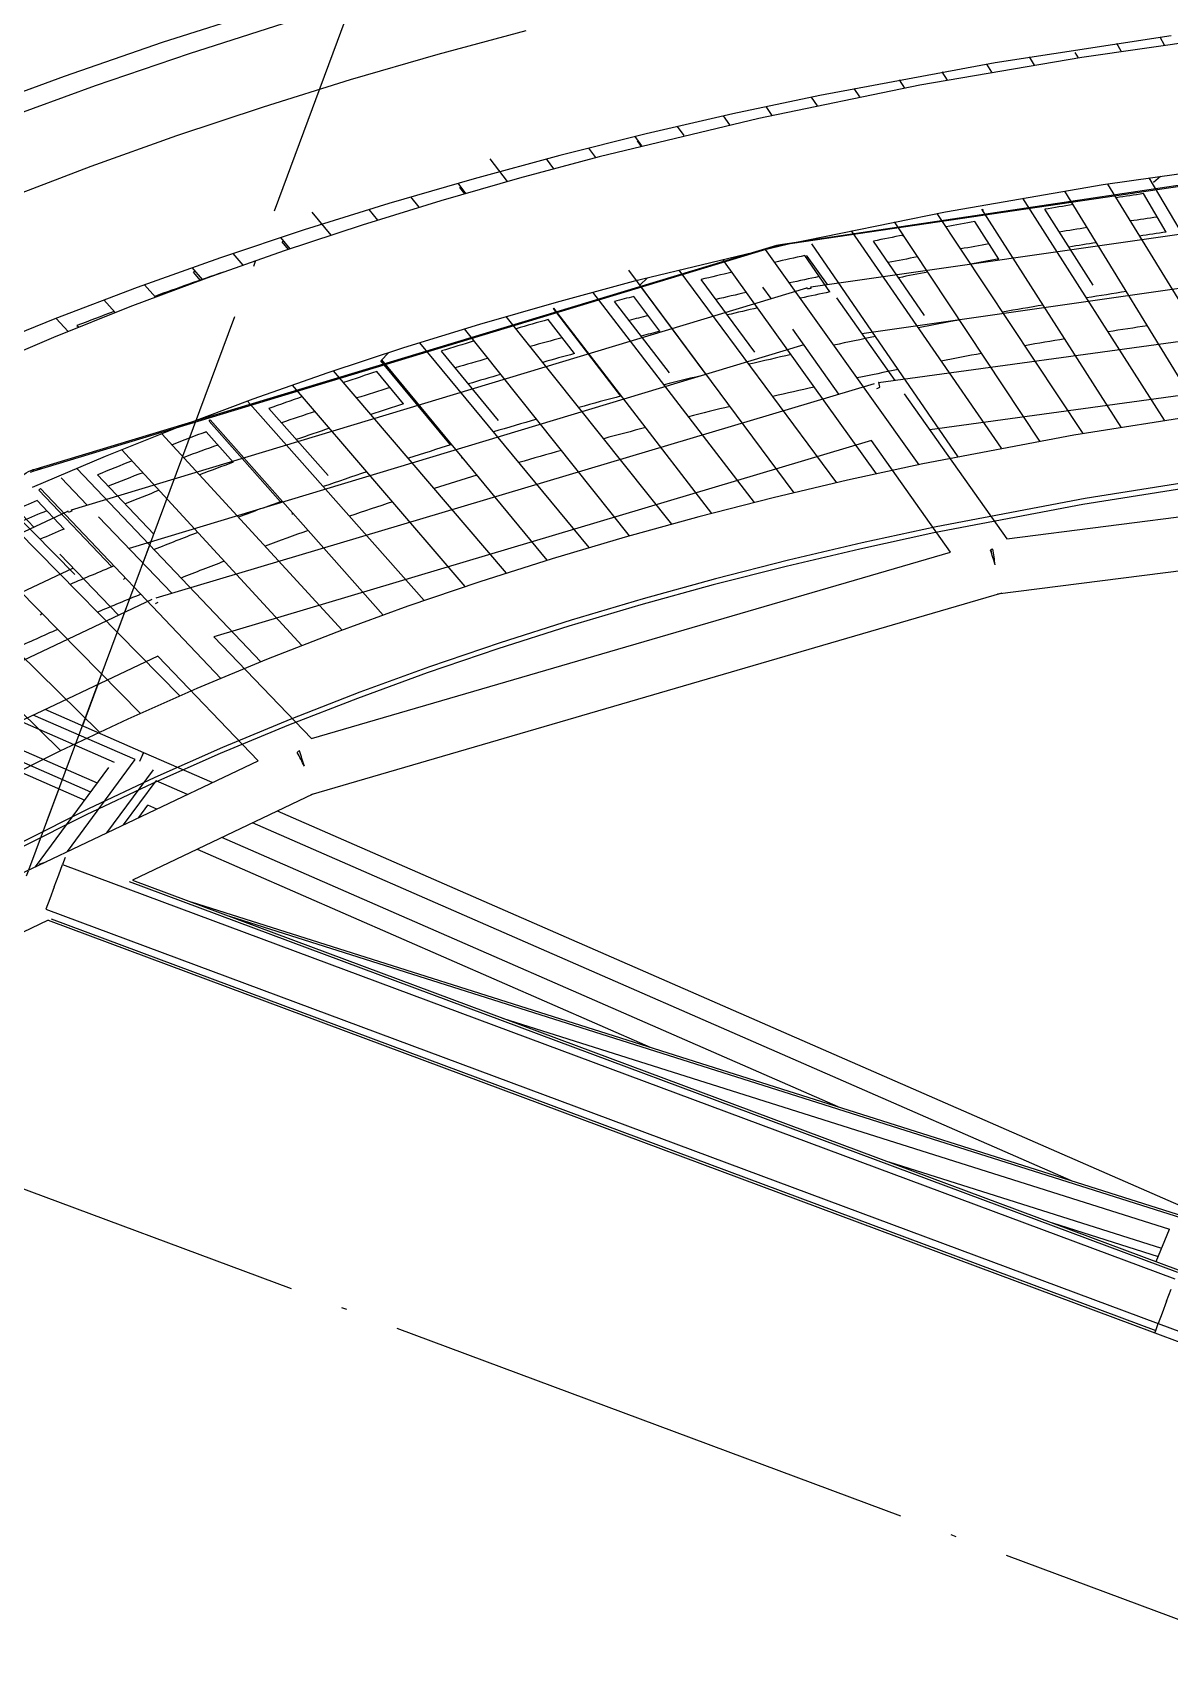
# Model space of a CAD drawing. Header units: millimetres. Extents: x 600121811 to 600690586, y 3472921280 to 3473279938.
# Drawn here: x 600365130 to 600369360, y 3473085873 to 3473091920 of the extents above; entities that cross this region are included whole.
import ezdxf

# ---------------------------------------------------------------- set-up
doc = ezdxf.new("R2010")
doc.units = ezdxf.units.MM
doc.header["$LTSCALE"] = 1000
doc.linetypes.add('AX-MALL-GIRD-200$0$DOTE', pattern=[2.42, 2, -0.2, 0.02, -0.2])
doc.linetypes.add('AX-MALL-WALL-GJ$0$__DASH', pattern=[0.35, 0.25, -0.1])
for name, color, linetype in [('AX-MALL-GIRD-200$0$A-Grid', 222, 'AX-MALL-GIRD-200$0$DOTE'), ('AX-MALL-GJ-200$0$A-Anno-Note', 241, 'CONTINUOUS'), ('AX-MALL-WALL-GJ$0$A-Detl-Patt', 8, 'CONTINUOUS'), ('AX-MALL-WALL-GJ$0$A-SEE', 254, 'CONTINUOUS'), ('AX-MALL-WALL-GJ$0$A-Wall-Fnsh', 152, 'CONTINUOUS'), ('AX-MALL-WALL-GJ$0$AE-GLAZ', 152, 'CONTINUOUS'), ('AX-MALL-WALL-GJ$0$主梁', 30, 'CONTINUOUS')]:
    doc.layers.add(name, color=color, linetype=linetype)

# ---------------------------------------------------------------- blocks, each defined once
blk = doc.blocks.new('AX-MALL-GIRD-200')
at = {"layer": 'AX-MALL-GIRD-200$0$A-Grid'}
for p, q in [((600393760, 3473165698.3), (600355030.5, 3473061734.6)), ((600221348.7, 3473141169.5), (600579244.7, 3473007842.7))]:
    blk.add_line(p, q, dxfattribs=at)
blk = doc.blocks.new('AX-MALL-WALL-GJ$0$fergerhre')
at = {"layer": 'AX-MALL-WALL-GJ$0$A-Detl-Patt'}
for points in [[(-53981.7, -8479.5, 0.160862), (-6129.5, -8479.5, 0.722858), (-6129.5, 8479.5, 0.160862), (-53981.7, 8479.5, 0.722858)], [(-53950.3, -8384.5, 0.160862), (-6160.8, -8384.5, 0.722858), (-6160.8, 8384.5, 0.160862), (-53950.3, 8384.5, 0.722858)], [(-53793.5, -7909.8, 0.160862), (-6317.6, -7909.8, 0.722858), (-6317.6, 7909.8, 0.160862), (-53793.5, 7909.8, 0.722858)]]:
    blk.add_lwpolyline(points, format="xyb", close=True, dxfattribs=at)
at = {"layer": 'AX-MALL-WALL-GJ$0$A-Detl-Patt', "linetype": 'AX-MALL-WALL-GJ$0$__DASH'}
for points in [[(-53605.3, -7340, 0.160862), (-6505.8, -7340, 0.722858), (-6505.8, 7340, 0.160862), (-53605.3, 7340, 0.722858)], [(-53542.6, -7150.1, 0.160862), (-6568.5, -7150.1, 0.722858), (-6568.5, 7150.1, 0.160862), (-53542.6, 7150.1, 0.722858)]]:
    blk.add_lwpolyline(points, format="xyb", close=True, dxfattribs=at)
blk = doc.blocks.new('AX-MALL-WALL-GJ$0$fewrgerhgrhtrh')
at = {"layer": 'AX-MALL-WALL-GJ$0$主梁'}
for p, q in [((-14317.7, 12333.4), (-11944.7, 13642.9)), ((-14315.5, 12332.1), (-11939.5, 13638.3)), ((-14157.2, 12224.5), (-11799.8, 13509.1)), ((-11767.2, 13299.1), (-13917.9, 12127.2)), ((-13796.4, 11979.2), (-11486.6, 13219.4)), ((-11455, 13009.4), (-13556.7, 11880.9)), ((-13146.9, 11601.6), (-11096, 12676.3)), ((-10877.9, 12564.9), (-13107.2, 11396.5)), ((-16631.9, 10577.1), (-14329.9, 12325.5)), ((-16626.6, 10574.5), (-14327.9, 12324)), ((-14327.8, 12324), (-14327.9, 12324)), ((-14317.7, 12333.3), (-14317.7, 12333.4)), ((-14317.7, 12333.4), (-14317.7, 12333.4)), ((-14317.7, 12333.4), (-14317.7, 12333.4)), ((-14317.7, 12333.4), (-14317.7, 12333.4)), ((-14317.7, 12333.4), (-14317.7, 12333.4)), ((-14317.7, 12333.4), (-14317.7, 12333.4)), ((-14317.7, 12333.4), (-14317.7, 12333.4)), ((-14317.7, 12333.4), (-14317.7, 12333.4)), ((-14317.7, 12333.4), (-14317.7, 12333.4)), ((-14317.7, 12333.4), (-14317.7, 12333.4)), ((-14317.7, 12333.4), (-14317.7, 12333.4)), ((-14317.7, 12333.4), (-14317.7, 12333.4)), ((-14317.7, 12333.4), (-14317.7, 12333.4)), ((-14317.7, 12333.4), (-14317.7, 12333.4)), ((-14317.7, 12333.4), (-14317.7, 12333.4)), ((-14317.7, 12333.4), (-14317.7, 12333.4)), ((-14317.7, 12333.4), (-14317.7, 12333.4)), ((-14317.7, 12333.4), (-14317.7, 12333.4)), ((-14317.7, 12333.4), (-14317.7, 12333.4)), ((-14317.7, 12333.4), (-14317.7, 12333.4)), ((-14317.7, 12333.4), (-14317.7, 12333.4)), ((-14317.7, 12333.4), (-14317.7, 12333.4)), ((-14317.7, 12333.4), (-14317.7, 12333.4)), ((-14317.7, 12333.4), (-14317.7, 12333.4)), ((-14317.7, 12333.4), (-14317.7, 12333.4)), ((-14317.7, 12333.4), (-14317.7, 12333.4)), ((-14317.7, 12333.4), (-14317.7, 12333.4)), ((-14317.7, 12333.4), (-14317.7, 12333.4)), ((-14317.7, 12333.4), (-14317.7, 12333.4)), ((-14317.7, 12333.4), (-14317.7, 12333.4)), ((-14317.7, 12333.4), (-14317.7, 12333.4)), ((-14317.7, 12333.4), (-14317.7, 12333.4)), ((-14317.7, 12333.4), (-14317.7, 12333.4)), ((-14317.7, 12333.4), (-14317.7, 12333.4)), ((-14317.7, 12333.4), (-14317.7, 12333.4)), ((-14317.7, 12333.4), (-14317.7, 12333.4)), ((-14317.7, 12333.4), (-14317.7, 12333.4)), ((-14317.7, 12333.4), (-14317.7, 12333.4)), ((-14317.7, 12333.4), (-14317.7, 12333.4)), ((-14317.7, 12333.4), (-14317.7, 12333.4)), ((-14317.7, 12333.4), (-14317.7, 12333.4)), ((-14317.7, 12333.4), (-14317.7, 12333.4)), ((-14317.7, 12333.4), (-14317.7, 12333.4)), ((-14317.7, 12333.4), (-14317.7, 12333.4)), ((-14317.7, 12333.4), (-14317.7, 12333.4)), ((-14317.7, 12333.4), (-14317.7, 12333.4)), ((-14317.7, 12333.4), (-14317.7, 12333.4)), ((-14317.7, 12333.4), (-14317.7, 12333.4)), ((-14317.7, 12333.4), (-14317.7, 12333.4)), ((-14317.7, 12333.4), (-14317.7, 12333.4)), ((-14317.7, 12333.4), (-14317.7, 12333.4)), ((-14317.7, 12333.4), (-14317.7, 12333.3)), ((-14317.6, 12333.3), (-14317.7, 12333.3)), ((-14317.7, 12333.3), (-14317.7, 12333.3)), ((-14317.7, 12333.3), (-14317.7, 12333.3)), ((-14317.7, 12333.3), (-14317.7, 12333.3)), ((-14317.7, 12333.3), (-14317.7, 12333.3)), ((-14317.7, 12333.3), (-14317.7, 12333.3)), ((-14317.7, 12333.3), (-14317.7, 12333.3)), ((-14317.7, 12333.3), (-14317.7, 12333.3)), ((-14317.7, 12333.3), (-14317.7, 12333.2)), ((-14317.7, 12333.2), (-14317.6, 12333.2)), ((-14317.6, 12333.2), (-14317.6, 12333.3)), ((-14317.6, 12333.3), (-14317.6, 12333.3)), ((-14317.6, 12333.3), (-14317.6, 12333.3)), ((-14317.6, 12333.3), (-14317.6, 12333.3)), ((-14317.5, 12333.1), (-14317.6, 12333.2)), ((-14317.6, 12333.2), (-14317.6, 12333.1)), ((-14317.6, 12333.1), (-14317.5, 12332.9)), ((-14317.4, 12332.9), (-14317.5, 12333.1)), ((-14317.5, 12332.9), (-14317.2, 12332.2)), ((-14317, 12332.4), (-14317.4, 12332.9)), ((-14317.2, 12332.2), (-14316.8, 12331.3)), ((-14316.5, 12331.5), (-14317, 12332.4)), ((-14315.5, 12332.1), (-14315.5, 12332)), ((-14213.1, 12328.4), (-14212, 12327.7)), ((-14213.1, 12328.4), (-14211, 12327.1)), ((-14211, 12327.1), (-14103.5, 12253.8)), ((-16445.6, 10487.4), (-14169.9, 12216.4)), ((-14169.8, 12216.4), (-14169.9, 12216.4)), ((-14169.9, 12216.4), (-14169.9, 12216.4)), ((-14169.7, 12216.4), (-14169.8, 12216.4)), ((-14169.8, 12216.4), (-14169.8, 12216.4)), ((-14169.8, 12216.4), (-14169.8, 12216.4)), ((-14169.8, 12216.4), (-14169.8, 12216.4)), ((-14169.8, 12216.4), (-14169.8, 12216.4)), ((-14169.8, 12216.4), (-14169.8, 12216.4)), ((-14169.8, 12216.4), (-14169.8, 12216.4)), ((-14169.8, 12216.4), (-14169.8, 12216.4)), ((-14169.8, 12216.4), (-14169.8, 12216.4)), ((-14169.8, 12216.4), (-14169.8, 12216.4)), ((-14169.8, 12216.4), (-14169.8, 12216.4)), ((-14169.8, 12216.4), (-14169.8, 12216.4)), ((-14169.8, 12216.4), (-14169.8, 12216.4)), ((-14169.8, 12216.4), (-14169.8, 12216.4)), ((-14169.8, 12216.4), (-14169.8, 12216.4)), ((-14169.8, 12216.4), (-14169.8, 12216.4)), ((-14169.8, 12216.4), (-14169.8, 12216.4)), ((-14169.8, 12216.4), (-14169.8, 12216.4)), ((-14169.8, 12216.4), (-14169.8, 12216.4)), ((-14169.8, 12216.4), (-14169.8, 12216.4)), ((-14169.8, 12216.4), (-14169.8, 12216.4)), ((-14169.8, 12216.4), (-14169.8, 12216.4)), ((-14169.6, 12216.4), (-14169.7, 12216.4)), ((-14169.7, 12216.4), (-14169.7, 12216.4)), ((-14169.7, 12216.4), (-14169.7, 12216.4)), ((-14169.7, 12216.4), (-14169.7, 12216.4)), ((-14169.7, 12216.4), (-14169.7, 12216.4)), ((-14169.7, 12216.4), (-14169.7, 12216.4)), ((-14169.7, 12216.4), (-14169.7, 12216.4)), ((-14169.7, 12216.4), (-14169.7, 12216.4)), ((-14169.7, 12216.4), (-14169.7, 12216.4)), ((-14169.7, 12216.4), (-14169.7, 12216.4)), ((-14169.6, 12216.3), (-14169.6, 12216.4)), ((-14169.6, 12216.4), (-14169.6, 12216.4)), ((-14169.6, 12216.4), (-14169.6, 12216.4)), ((-14169.6, 12216.4), (-14169.6, 12216.4)), ((-14169.6, 12216.4), (-14169.6, 12216.4)), ((-14169.6, 12216.4), (-14169.6, 12216.4)), ((-14169.5, 12216.3), (-14169.6, 12216.3)), ((-14169.4, 12216.3), (-14169.5, 12216.3)), ((-14169.5, 12216.3), (-14169.5, 12216.3)), ((-14169.3, 12216.2), (-14169.4, 12216.3)), ((-14169.4, 12216.3), (-14169.4, 12216.3)), ((-14169.4, 12216.3), (-14169.4, 12216.3)), ((-14169.2, 12216.2), (-14169.3, 12216.2)), ((-14169.3, 12216.2), (-14169.3, 12216.2)), ((-14169.1, 12216.1), (-14169.2, 12216.2)), ((-14169, 12216), (-14169.1, 12216.1)), ((-14168.9, 12216), (-14169, 12216)), ((-14168.8, 12215.9), (-14168.9, 12216)), ((-14168.7, 12215.8), (-14168.8, 12215.9)), ((-14168.4, 12215.6), (-14168.7, 12215.8)), ((-14157.1, 12224.5), (-14157.2, 12224.5)), ((-14157.2, 12224.5), (-14157.2, 12224.5)), ((-14157.2, 12224.5), (-14157.2, 12224.5)), ((-14157.2, 12224.5), (-14157.2, 12224.5)), ((-14157.2, 12224.5), (-14157.2, 12224.5)), ((-14157.2, 12224.5), (-14157.2, 12224.5)), ((-14157.2, 12224.5), (-14157.2, 12224.5)), ((-14157.2, 12224.5), (-14157.2, 12224.5)), ((-14157.2, 12224.5), (-14157.2, 12224.5)), ((-14157.2, 12224.5), (-14157.2, 12224.5)), ((-14157.2, 12224.5), (-14157.2, 12224.5)), ((-14157.2, 12224.5), (-14157.2, 12224.5)), ((-14157.2, 12224.5), (-14157.2, 12224.5)), ((-14157.2, 12224.5), (-14157.2, 12224.5)), ((-14157.2, 12224.5), (-14157.2, 12224.5)), ((-14157.2, 12224.5), (-14157.2, 12224.5)), ((-14157.2, 12224.5), (-14157.2, 12224.5)), ((-14157, 12224.5), (-14157.1, 12224.5)), ((-14157.1, 12224.5), (-14157.1, 12224.5)), ((-14157.1, 12224.5), (-14157.1, 12224.5)), ((-14157.1, 12224.5), (-14157.1, 12224.5)), ((-14157.1, 12224.5), (-14157.1, 12224.5)), ((-14157.1, 12224.5), (-14157.1, 12224.5)), ((-14157.1, 12224.5), (-14157.1, 12224.5)), ((-14157.1, 12224.5), (-14157.1, 12224.5)), ((-14157.1, 12224.5), (-14157.1, 12224.5)), ((-14157.1, 12224.5), (-14157.1, 12224.5)), ((-14157.1, 12224.5), (-14157.1, 12224.5)), ((-14157.1, 12224.5), (-14157.1, 12224.5)), ((-14157.1, 12224.5), (-14157.1, 12224.5)), ((-14157.1, 12224.5), (-14157.1, 12224.5)), ((-14157.1, 12224.5), (-14157.1, 12224.5)), ((-14157.1, 12224.5), (-14157.1, 12224.5)), ((-14157.1, 12224.5), (-14157.1, 12224.5)), ((-14156.9, 12224.5), (-14157, 12224.5)), ((-14157, 12224.5), (-14157, 12224.5)), ((-14157, 12224.5), (-14157, 12224.5)), ((-14157, 12224.5), (-14157, 12224.5)), ((-14157, 12224.5), (-14157, 12224.5)), ((-14157, 12224.5), (-14157, 12224.5)), ((-14156.9, 12224.4), (-14156.9, 12224.5)), ((-14156.8, 12224.4), (-14156.9, 12224.4)), ((-14156.9, 12224.4), (-14156.9, 12224.4)), ((-14156.9, 12224.4), (-14156.9, 12224.4)), ((-14156.8, 12224.3), (-14156.8, 12224.4)), ((-14156.7, 12224.2), (-14156.8, 12224.3)), ((-14156.6, 12224.2), (-14156.7, 12224.2)), ((-14156.6, 12224.1), (-14156.6, 12224.2)), ((-14156.5, 12224), (-14156.6, 12224.1)), ((-14156.3, 12223.8), (-14156.5, 12224)), ((-14156.1, 12223.6), (-14156.3, 12223.8)), ((-14155.9, 12223.4), (-14156.1, 12223.6)), ((-14155.5, 12222.7), (-14155.9, 12223.4)), ((-14155, 12222), (-14155.5, 12222.7)), ((-14154.4, 12221.2), (-14155, 12222)), ((-14053, 12219.3), (-13743, 12007.9)), ((-14280.4, 12132.3), (-14323.7, 12161.8)), ((-14168.1, 12215.3), (-14168.4, 12215.6)), ((-14167.5, 12214.8), (-14168.1, 12215.3)), ((-14166.8, 12214), (-14167.5, 12214.8)), ((-14165.9, 12213.2), (-14166.8, 12214)), ((-13920.6, 11887), (-14165.7, 12054.1)), ((-14106.2, 12013.5), (-16194.5, 10427)), ((-13796.3, 11979.2), (-13796.4, 11979.2)), ((-13796.4, 11979.2), (-13796.4, 11979.2)), ((-13796.4, 11979.2), (-13796.4, 11979.2)), ((-13796.4, 11979.2), (-13796.4, 11979.2)), ((-13796.4, 11979.2), (-13796.4, 11979.2)), ((-13796.4, 11979.2), (-13796.4, 11979.2)), ((-13796.4, 11979.2), (-13796.4, 11979.2)), ((-13796.4, 11979.2), (-13796.4, 11979.2)), ((-13796.4, 11979.2), (-13796.4, 11979.2)), ((-13796.2, 11979.2), (-13796.3, 11979.2)), ((-13796.3, 11979.2), (-13796.3, 11979.2)), ((-13796.3, 11979.2), (-13796.3, 11979.2)), ((-13796.3, 11979.2), (-13796.3, 11979.2)), ((-13796.3, 11979.2), (-13796.3, 11979.2)), ((-13796.3, 11979.2), (-13796.3, 11979.2)), ((-13796.3, 11979.2), (-13796.3, 11979.2)), ((-13796.3, 11979.2), (-13796.3, 11979.2)), ((-13796.3, 11979.2), (-13796.3, 11979.2)), ((-13796.1, 11979.2), (-13796.2, 11979.2)), ((-13796.2, 11979.2), (-13796.2, 11979.2)), ((-13796.2, 11979.2), (-13796.2, 11979.2)), ((-13796.2, 11979.2), (-13796.2, 11979.2)), ((-13796.2, 11979.2), (-13796.2, 11979.2)), ((-13796.2, 11979.2), (-13796.2, 11979.2)), ((-13796.2, 11979.2), (-13796.2, 11979.2)), ((-13796.2, 11979.2), (-13796.2, 11979.2)), ((-13796.1, 11979.1), (-13796.1, 11979.2)), ((-13796.1, 11979.2), (-13796.1, 11979.2)), ((-13796.1, 11979.2), (-13796.1, 11979.2)), ((-13796, 11979.1), (-13796.1, 11979.1)), ((-13795.9, 11979), (-13796, 11979.1)), ((-13796, 11979.1), (-13796, 11979.1)), ((-13796, 11979.1), (-13796, 11979.1)), ((-13795.8, 11979), (-13795.9, 11979)), ((-13795.9, 11979), (-13795.9, 11979)), ((-13795.8, 11978.9), (-13795.8, 11979)), ((-13795.7, 11978.9), (-13795.8, 11978.9)), ((-13795.6, 11978.8), (-13795.7, 11978.9)), ((-13795.5, 11978.7), (-13795.6, 11978.8)), ((-13795.4, 11978.6), (-13795.5, 11978.7)), ((-13795.2, 11978.4), (-13795.4, 11978.6)), ((-13795, 11978.1), (-13795.2, 11978.4)), ((-13794.8, 11977.9), (-13795, 11978.1)), ((-13794.5, 11977.6), (-13794.8, 11977.9)), ((-13794, 11976.8), (-13794.5, 11977.6)), ((-13793.3, 11976), (-13794, 11976.8)), ((-13791.9, 11973.9), (-13793.3, 11976)), ((-13790.1, 11971.3), (-13791.9, 11973.9)), ((-16036.2, 10290.5), (-13809.4, 11970.9)), ((-13785.8, 11964.4), (-13790.1, 11971.3)), ((-13692.8, 11973.7), (-13146.9, 11601.6)), ((-13746.2, 11768.1), (-15784.8, 10229.7)), ((-13325.9, 11481.5), (-13746.2, 11768.1)), ((-13187.6, 11542.1), (-13183.9, 11534.4)), ((-15311.7, 10001.8), (-13325.9, 11481.5)), ((-13093.9, 11404.9), (-15240.8, 9805.3)), ((-16522.6, 10585), (-16396.9, 10524.4)), ((-16631.8, 10577.1), (-16631.9, 10577.1)), ((-16631.9, 10577.1), (-16631.9, 10577.1)), ((-16631.9, 10577.1), (-16631.9, 10577.1)), ((-16631.9, 10577.1), (-16631.9, 10577.1)), ((-16631.9, 10577.1), (-16631.9, 10577.1)), ((-16631.9, 10577.1), (-16631.9, 10577.1)), ((-16631.9, 10577.1), (-16631.9, 10577.1)), ((-16631.9, 10577.1), (-16631.9, 10577.1)), ((-16631.9, 10577.1), (-16631.9, 10577.1)), ((-16631.9, 10577.1), (-16631.9, 10577.1)), ((-16631.9, 10577.1), (-16631.9, 10577.1)), ((-16631.9, 10577.1), (-16631.9, 10577.1)), ((-16631.9, 10577.1), (-16631.9, 10577.1)), ((-16631.9, 10577.1), (-16631.9, 10577.1)), ((-16631.9, 10577.1), (-16631.9, 10577.1)), ((-16631.9, 10577.1), (-16631.9, 10577.1)), ((-16631.9, 10577.1), (-16631.9, 10577.1)), ((-16631.9, 10577.1), (-16631.9, 10577.1)), ((-16631.9, 10577.1), (-16631.9, 10577.1)), ((-16631.9, 10577.1), (-16631.9, 10577.1)), ((-16631.9, 10577.1), (-16631.9, 10577.1)), ((-16631.9, 10577.1), (-16631.9, 10577.1)), ((-16631.9, 10577.1), (-16631.9, 10577.1)), ((-16631.9, 10577.1), (-16631.9, 10577.1)), ((-16631.9, 10577.1), (-16631.9, 10577.1)), ((-16631.9, 10577.1), (-16631.9, 10577.1)), ((-16631.9, 10577.1), (-16631.9, 10577.1)), ((-16631.9, 10577.1), (-16631.9, 10577.1)), ((-16631.9, 10577.1), (-16631.9, 10577.1)), ((-16631.9, 10577.1), (-16631.9, 10577.1)), ((-16631.9, 10577.1), (-16631.9, 10577.1)), ((-16631.9, 10577.1), (-16631.9, 10577)), ((-16631.9, 10577), (-16631.9, 10577)), ((-16631.9, 10577), (-16631.8, 10577)), ((-16631.7, 10577), (-16631.8, 10577.1)), ((-16631.8, 10577.1), (-16631.8, 10577.1)), ((-16631.8, 10577.1), (-16631.8, 10577.1)), ((-16631.8, 10577.1), (-16631.8, 10577.1)), ((-16631.8, 10577.1), (-16631.8, 10577.1)), ((-16631.8, 10577.1), (-16631.8, 10577.1)), ((-16631.8, 10577.1), (-16631.8, 10577.1)), ((-16631.8, 10577.1), (-16631.8, 10577.1)), ((-16631.8, 10577.1), (-16631.8, 10577.1)), ((-16631.8, 10577.1), (-16631.8, 10577.1)), ((-16631.8, 10577.1), (-16631.8, 10577.1)), ((-16631.8, 10577.1), (-16631.8, 10577.1)), ((-16631.8, 10577.1), (-16631.8, 10577.1)), ((-16631.8, 10577.1), (-16631.8, 10577.1)), ((-16631.8, 10577.1), (-16631.8, 10577.1)), ((-16631.8, 10577.1), (-16631.8, 10577.1)), ((-16631.8, 10577.1), (-16631.8, 10577.1)), ((-16631.8, 10577.1), (-16631.8, 10577.1)), ((-16631.8, 10577.1), (-16631.8, 10577.1)), ((-16631.8, 10577.1), (-16631.8, 10577.1)), ((-16631.8, 10577), (-16631.8, 10577)), ((-16631.8, 10577), (-16631.8, 10577)), ((-16631.8, 10577), (-16631.8, 10576.9)), ((-16631.8, 10576.9), (-16631.8, 10576.9)), ((-16631.8, 10576.9), (-16631.7, 10576.8)), ((-16631.6, 10576.9), (-16631.7, 10577)), ((-16631.7, 10577), (-16631.7, 10577)), ((-16631.7, 10577), (-16631.7, 10577)), ((-16631.7, 10576.8), (-16631.6, 10576.7)), ((-16631.5, 10576.8), (-16631.6, 10576.9)), ((-16631.6, 10576.7), (-16631.5, 10576.5)), ((-16631.3, 10576.6), (-16631.5, 10576.8)), ((-16631.5, 10576.5), (-16631.2, 10576)), ((-16631, 10576.2), (-16631.3, 10576.6)), ((-16631.2, 10576), (-16628.9, 10572.6)), ((-16628.3, 10573), (-16631, 10576.2)), ((-17489.3, 9423.1), (-16456.6, 10477.8)), ((-16456.5, 10477.8), (-16456.6, 10477.8)), ((-16456.6, 10477.8), (-16456.6, 10477.8)), ((-16456.6, 10477.8), (-16456.6, 10477.8)), ((-16456.6, 10477.8), (-16456.6, 10477.8)), ((-16456.6, 10477.8), (-16456.6, 10477.8)), ((-16456.6, 10477.8), (-16456.6, 10477.8)), ((-16456.6, 10477.8), (-16456.6, 10477.8)), ((-16456.6, 10477.8), (-16456.6, 10477.8)), ((-16456.6, 10477.8), (-16456.6, 10477.8)), ((-16456.4, 10477.8), (-16456.5, 10477.8)), ((-16456.5, 10477.8), (-16456.5, 10477.8)), ((-16456.5, 10477.8), (-16456.5, 10477.8)), ((-16456.5, 10477.8), (-16456.5, 10477.8)), ((-16456.5, 10477.8), (-16456.5, 10477.8)), ((-16456.5, 10477.8), (-16456.5, 10477.8)), ((-16456.5, 10477.8), (-16456.5, 10477.8)), ((-16456.5, 10477.8), (-16456.5, 10477.8)), ((-16456.5, 10477.8), (-16456.5, 10477.8)), ((-16456.5, 10477.8), (-16456.5, 10477.8)), ((-16456.5, 10477.8), (-16456.5, 10477.8)), ((-16456.5, 10477.8), (-16456.5, 10477.8)), ((-16456.5, 10477.8), (-16456.5, 10477.8)), ((-16456.5, 10477.8), (-16456.5, 10477.8)), ((-16456.5, 10477.8), (-16456.5, 10477.8)), ((-16456.5, 10477.8), (-16456.5, 10477.8)), ((-16456.5, 10477.8), (-16456.5, 10477.8)), ((-16456.5, 10477.8), (-16456.5, 10477.8)), ((-16456.3, 10477.8), (-16456.4, 10477.8)), ((-16456.4, 10477.8), (-16456.4, 10477.8)), ((-16456.4, 10477.8), (-16456.4, 10477.8)), ((-16456.4, 10477.8), (-16456.4, 10477.8)), ((-16456.4, 10477.8), (-16456.4, 10477.8)), ((-16456.4, 10477.8), (-16456.4, 10477.8)), ((-16456.4, 10477.8), (-16456.4, 10477.8)), ((-16456.2, 10477.8), (-16456.3, 10477.8)), ((-16456.3, 10477.8), (-16456.3, 10477.8)), ((-16456.3, 10477.8), (-16456.3, 10477.8)), ((-16456.3, 10477.8), (-16456.3, 10477.8)), ((-16456.3, 10477.8), (-16456.3, 10477.8)), ((-16456.1, 10477.8), (-16456.2, 10477.8)), ((-16456.2, 10477.8), (-16456.2, 10477.8)), ((-16456.2, 10477.8), (-16456.2, 10477.8)), ((-16456.2, 10477.8), (-16456.2, 10477.8)), ((-16456, 10477.8), (-16456.1, 10477.8)), ((-16456.1, 10477.8), (-16456.1, 10477.8)), ((-16455.9, 10477.7), (-16456, 10477.8)), ((-16456, 10477.8), (-16456, 10477.8)), ((-16456, 10477.8), (-16456, 10477.8)), ((-16455.7, 10477.7), (-16455.9, 10477.7)), ((-16455.9, 10477.7), (-16455.9, 10477.7)), ((-16455.6, 10477.6), (-16455.7, 10477.7)), ((-16455.5, 10477.6), (-16455.6, 10477.6)), ((-16455.4, 10477.5), (-16455.5, 10477.6)), ((-16455.2, 10477.5), (-16455.4, 10477.5)), ((-16455, 10477.3), (-16455.2, 10477.5)), ((-16454.6, 10477.1), (-16455, 10477.3)), ((-16454.3, 10476.9), (-16454.6, 10477.1)), ((-16453.9, 10476.7), (-16454.3, 10476.9)), ((-16453, 10476.1), (-16453.9, 10476.7)), ((-16452.1, 10475.4), (-16453, 10476.1)), ((-16445.5, 10487.4), (-16445.6, 10487.4)), ((-16445.6, 10487.4), (-16445.6, 10487.4)), ((-16445.6, 10487.4), (-16445.6, 10487.4)), ((-16445.6, 10487.4), (-16445.6, 10487.4)), ((-16445.6, 10487.4), (-16445.6, 10487.4)), ((-16445.6, 10487.4), (-16445.6, 10487.4)), ((-16445.6, 10487.4), (-16445.6, 10487.4)), ((-16445.6, 10487.4), (-16445.6, 10487.4)), ((-16445.6, 10487.4), (-16445.6, 10487.4)), ((-16445.6, 10487.4), (-16445.6, 10487.4)), ((-16445.6, 10487.4), (-16445.6, 10487.4)), ((-16445.6, 10487.4), (-16445.6, 10487.4)), ((-16445.6, 10487.4), (-16445.6, 10487.4)), ((-16445.6, 10487.4), (-16445.6, 10487.4)), ((-16445.6, 10487.4), (-16445.6, 10487.4)), ((-16445.6, 10487.4), (-16445.6, 10487.4)), ((-16445.6, 10487.4), (-16445.6, 10487.4)), ((-16445.6, 10487.4), (-16445.6, 10487.4)), ((-16445.6, 10487.4), (-16445.6, 10487.4)), ((-16445.6, 10487.4), (-16445.6, 10487.4)), ((-16445.5, 10487.4), (-16445.5, 10487.4)), ((-16445.5, 10487.4), (-16445.5, 10487.4)), ((-16445.5, 10487.4), (-16445.5, 10487.4)), ((-16445.5, 10487.4), (-16445.5, 10487.4)), ((-16445.5, 10487.4), (-16445.5, 10487.4)), ((-16445.5, 10487.4), (-16445.5, 10487.4)), ((-16445.5, 10487.4), (-16445.5, 10487.4)), ((-16445.4, 10487.4), (-16445.5, 10487.4)), ((-16445.5, 10487.4), (-16445.5, 10487.4)), ((-16445.5, 10487.4), (-16445.5, 10487.4)), ((-16445.5, 10487.4), (-16445.5, 10487.4)), ((-16445.5, 10487.4), (-16445.5, 10487.4)), ((-16445.5, 10487.4), (-16445.5, 10487.4)), ((-16445.3, 10487.4), (-16445.4, 10487.4)), ((-16445.4, 10487.4), (-16445.4, 10487.4)), ((-16445.4, 10487.4), (-16445.4, 10487.4)), ((-16445.4, 10487.4), (-16445.4, 10487.4)), ((-16445.4, 10487.4), (-16445.4, 10487.4)), ((-16445.4, 10487.4), (-16445.4, 10487.4)), ((-16445.4, 10487.4), (-16445.4, 10487.4)), ((-16445.4, 10487.4), (-16445.4, 10487.4)), ((-16445.2, 10487.4), (-16445.3, 10487.4)), ((-16445.3, 10487.4), (-16445.3, 10487.4)), ((-16445.3, 10487.4), (-16445.3, 10487.4)), ((-16445.2, 10487.3), (-16445.2, 10487.4)), ((-16445.1, 10487.3), (-16445.2, 10487.3)), ((-16445.2, 10487.3), (-16445.2, 10487.3)), ((-16445, 10487.3), (-16445.1, 10487.3)), ((-16444.9, 10487.2), (-16445, 10487.3)), ((-16444.8, 10487.1), (-16444.9, 10487.2)), ((-16444.9, 10487.2), (-16444.9, 10487.2)), ((-16444.7, 10487), (-16444.8, 10487.1)), ((-16444.6, 10486.9), (-16444.7, 10487)), ((-16444.3, 10486.7), (-16444.6, 10486.9)), ((-16444.1, 10486.5), (-16444.3, 10486.7)), ((-16443.8, 10486.3), (-16444.1, 10486.5)), ((-16443.5, 10486), (-16443.8, 10486.3)), ((-16442.9, 10485.4), (-16443.5, 10486)), ((-16442.1, 10484.7), (-16442.9, 10485.4)), ((-16341.7, 10497.9), (-15987.5, 10327.3)), ((-16127, 10478.3), (-16127, 10394.5)), ((-16554.1, 10378.2), (-16609.4, 10404.8)), ((-16363.9, 10286.6), (-17240.8, 9391.1)), ((-16144.5, 10180.9), (-16428.5, 10317.7)), ((-17004, 9298.1), (-16047.6, 10280.5)), ((-15784.8, 10229.7), (-15311.7, 10001.8)), ((-15954.5, 10089.4), (-16802, 9218.9)), ((-15468.8, 9855.5), (-15954.5, 10089.4)), ((-15343.5, 9935.3), (-15343.2, 9934.8)), ((-16127, 9912.2), (-16127, 9748.8)), ((-16283.3, 9015.3), (-15468.8, 9855.5)), ((-15234.3, 9810.1), (-15751.8, 9276.2)), ((-15877.6, 9735), (-16278, 9757.1)), ((-15967.7, 9662.7), (-16349.4, 9683.8)), ((-15898.7, 9699.5), (-16311.9, 9722.3)), ((-16015.9, 9291.1), (-15898.7, 9699.5)), ((-15902.7, 9407.8), (-15822.4, 9687.8)), ((-15879.3, 9725.5), (-15881.9, 9698.5)), ((-15879.3, 9725.5), (-15877.6, 9735)), ((-15600.5, 9719.6), (-15877.6, 9735)), ((-11585.6, 9497.2), (-15336.2, 9705)), ((-16107.1, 9197), (-15980.6, 9637.7)), ((-15854.8, 9457.3), (-15798.5, 9653.3)), ((-15671.6, 9646.3), (-15798.5, 9653.3)), ((-12088, 9447.8), (-15407.3, 9631.6)), ((-16000.4, 9568.7), (-16437.9, 9592.9)), ((-15811.5, 9502), (-15795.6, 9557.3)), ((-15759.8, 9555.3), (-15795.6, 9557.3)), ((-16509.3, 9519.6), (-16022.3, 9492.6)), ((-16011.9, 9528.7), (-16475.4, 9554.4)), ((-16127, 9498.4), (-16127, 9176.4)), ((-12997.2, 9402.3), (-15495.4, 9540.7)), ((-15566.5, 9467.3), (-13730.5, 9365.6)), ((-15518.6, 9276.2), (-11597.5, 9472.3)), ((-15366.2, 9276.2), (-11627.7, 9463.1)), ((-14282.3, 9276.2), (-11683.8, 9406.2)), ((-11688.2, 9276.2), (-11683.8, 9406.2)), ((-12749.5, 9276.2), (-11686.4, 9329.4)), ((-16016.2, 9266.7), (-16016.2, 9239.6)), ((-15761, 9266.7), (-11600, 9266.7)), ((-15751.8, 9276.2), (-11600, 9276.2)), ((-12099.8, 9276.2), (-11687.5, 9296.9)), ((-16094.5, 9213.3), (-16098.1, 9206.2)), ((-16095.8, 9208.6), (-16094.5, 9213.3)), ((-16094.5, 9213.3), (-16077.2, 9227.8)), ((-16016.2, 9199.1), (-16016.2, 9239.6)), ((-16016.2, 9239.6), (-11600, 9239.6)), ((-16016.2, 9151.2), (-16016.2, 9199.1)), ((-11600, 9151.2), (-11600, 9199.1)), ((-16016.2, 9151.2), (-16016.2, 9103.4)), ((-11600, 9151.2), (-11600, 9103.4)), ((-16016.2, 9103.4), (-16016.2, 9062.9)), ((-11600, 9103.4), (-11600, 9062.9)), ((-15994.1, 9026.2), (-16181.3, 8833.1)), ((-16016.2, 9062.9), (-11600, 9062.9)), ((-15994.1, 9026.2), (-11600, 9026.2)), ((-15984.8, 9035.8), (-11600, 9035.8)), ((-11600, 9035.8), (-11600, 9062.9)), ((-11600, 9062.9), (-7671.9, 9062.9)), ((-11600, 9026.2), (-11600, 9035.8)), ((-11600, 9026.2), (-7708.5, 9026.2))]:
    blk.add_line(p, q, dxfattribs=at)
at = {"layer": 'AX-MALL-WALL-GJ$0$主梁', "extrusion": (0, 0, -1)}
for centre, radius, start, end in [((14269.4, 12245.8), 100, 40.25335, 73.28772), ((14267.3, 12244.4), 100, 52.74914, 61.20876), ((14101.7, 12132.2), 103.4, 51.59634, 59.39002), ((13714, 11869.1), 119.3, 47.37653, 53.00862), ((16571.4, 10497.5), 100, 25.25977, 71.5226), ((16565.9, 10494.8), 100.1, 44.67861, 52.73876), ((16376.9, 10404.5), 103.3, 43.34832, 50.89778), ((15938, 10194.3), 119.1, 39.00596, 44.59768)]:
    blk.add_arc(centre, radius, start, end, dxfattribs=at)
at = {"layer": 'AX-MALL-WALL-GJ$0$主梁'}
for centre, radius, start, end in [((-14335.6, 12318.5), 8.99, 35.24287, 50.2673), ((-13083.7, 11439.5), 146, 132.43018, 136.19828), ((-14127.1, 10765.8), 1216.6, 36.8592, 39.55874), ((-14493.4, 10789.4), 1514.5, 27.79482, 30.03137), ((-16626.5, 10574.4), 0.0891, 59.77726, 194.53717), ((-15224.4, 9850.8), 146, 140.85602, 144.71427), ((-16009.4, 9160.6), 1021.4, 46.0495, 49.31966), ((-16248.7, 9185.7), 1184.7, 36.83483, 39.73533)]:
    blk.add_arc(centre, radius, start, end, dxfattribs=at)
blk = doc.blocks.new('AX-MALL-WALL-GJ$0$edhtrhrtjy')
at = {"layer": 'AX-MALL-WALL-GJ$0$A-Wall-Fnsh'}
for p, q in [((-12974.1, 13709.4), (-13510.6, 13418.1)), ((-13226.5, 13610.1), (-13805.7, 13287.1)), ((-13237.7, 13568.8), (-13263.3, 13590.3)), ((-13380.4, 13490.7), (-13406.8, 13512.1)), ((-13521.5, 13412), (-13539.8, 13426.7)), ((-13510.6, 13418.1), (-14038.8, 13110.5)), ((-13665, 13330.4), (-13692.7, 13352)), ((-13805.7, 13287.1), (-14374.1, 12945.7)), ((-13805, 13249.4), (-13833, 13271.3)), ((-12745.7, 13286.4), (-13269.7, 13001.9)), ((-13949.1, 13164.3), (-13978.2, 13186.2)), ((-14038.8, 13110.5), (-14557.2, 12786.3)), ((-14087.7, 13080.9), (-14117.2, 13103.1)), ((-12362.2, 12473.2), (-13118.8, 13085.8)), ((-13098.6, 13076.9), (-13081.1, 13106.5)), ((-14232.5, 12992.1), (-14263.1, 13014.4)), ((-13269.7, 13001.9), (-13784.8, 12701.9)), ((-12484.3, 12407.9), (-13255, 13010.1)), ((-12989.2, 12918.7), (-13118.5, 13023.4)), ((-14374.1, 12945.7), (-14653.6, 12768)), ((-14369.6, 12906.4), (-14400.8, 12929)), ((-12627.8, 12329.7), (-13396.3, 12930.1)), ((-14514.7, 12813.8), (-14547.1, 12836.5)), ((-12750.9, 12261.4), (-13533.4, 12851)), ((-13174.9, 12639.5), (-13442, 12840.8)), ((-15482.9, 12789.4), (-15759.4, 12591.9)), ((-14557.2, 12786.3), (-15064.4, 12444.9)), ((-14653.6, 12768), (-14929.8, 12585.5)), ((-14650.2, 12725.6), (-14683.3, 12748.7)), ((-13784.8, 12701.9), (-14289.7, 12386.1)), ((-13537.7, 12607.8), (-13669.8, 12707.3)), ((-13661.8, 12760), (-13654.6, 12758.6)), ((-12893.3, 12180.8), (-13661.8, 12760)), ((-14795.5, 12629.1), (-14829.9, 12652.3)), ((-13017.3, 12109.3), (-13811.1, 12686)), ((-15759.4, 12591.9), (-16031.7, 12389.6)), ((-14929.8, 12585.5), (-15202.5, 12398.4)), ((-13158.3, 12026.3), (-13949.7, 12601.3)), ((-14929.2, 12538.4), (-14964.5, 12562.2)), ((-14951, 12550.7), (-14950.1, 12552.4)), ((-14931, 12537.2), (-14951, 12550.7)), ((-13897, 12563), (-13905.4, 12564.7)), ((-16734.8, 12276.9), (-16431.3, 12515.5)), ((-16336.2, 12499.6), (-16627, 12271.9)), ((-15074.5, 12437.9), (-15111.3, 12461.8)), ((-13283.1, 11951.4), (-14088, 12515)), ((-13723.3, 12315.1), (-13997.9, 12507.4)), ((-15202.5, 12398.4), (-15471.5, 12206.2)), ((-15064.4, 12444.9), (-15313.5, 12267.5)), ((-14209.7, 12417.1), (-14207.6, 12416.7)), ((-13422.6, 11866), (-14209.7, 12417.1)), ((-16031.7, 12389.6), (-16300.1, 12181.8)), ((-15206.4, 12344.7), (-15244.1, 12369.1)), ((-14289.7, 12386.1), (-14782.9, 12054.1)), ((-13547.9, 11787.6), (-14363.7, 12337.9)), ((-14084.1, 12273.8), (-14218.3, 12367.7)), ((-12546.9, 12374), (-13047.4, 12091.7)), ((-17032.9, 12032.1), (-16734.8, 12276.9)), ((-15351.3, 12240), (-15441, 12296)), ((-14041.8, 12300.6), (-14042.5, 12300.1)), ((-16627, 12271.9), (-16913, 12038.1)), ((-15313.5, 12267.5), (-15559.2, 12085.7)), ((-13685.8, 11699.7), (-14499, 12248.2)), ((-16300.1, 12181.8), (-16564.2, 11968.8)), ((-15471.5, 12206.2), (-15736.3, 12009.5)), ((-15481.2, 12144.2), (-15521.7, 12169.6)), ((-15509.4, 12157), (-15507.6, 12160.7)), ((-15484.7, 12141.6), (-15509.4, 12157)), ((-14449.9, 12212.7), (-14452.4, 12214.4)), ((-12431.7, 12164.5), (-12925.7, 11885.8)), ((-13811.6, 11617.7), (-14637.9, 12154.3)), ((-14267.9, 11966.6), (-14549.3, 12149.3)), ((-12432.1, 12140.4), (-12926, 11861.7)), ((-16913, 12038.1), (-17193.6, 11798.4)), ((-15559.2, 12085.7), (-15801.4, 11899.3)), ((-15625.7, 12035.3), (-15668.2, 12060.9)), ((-14782.9, 12054.1), (-15024.8, 11881.9)), ((-13947.6, 11527.2), (-14812.9, 12089.1)), ((-14755.2, 12050), (-14737.7, 12085.6)), ((-14408.7, 11825), (-14755.2, 12050)), ((-13047.4, 12091.7), (-13537.1, 11794.5)), ((-17325.5, 11780.9), (-17032.9, 12032.1)), ((-15736.3, 12009.5), (-15997.1, 11807.7)), ((-14626.2, 11915.4), (-14761.6, 12003.3)), ((-14647.4, 11981.7), (-14648.6, 11980.8)), ((-16564.2, 11968.8), (-16823.6, 11750.6)), ((-15753.3, 11937), (-15797, 11963.2)), ((-14073.7, 11441.6), (-14910.2, 11964.3)), ((-14538.1, 11782.9), (-14822.5, 11960.6)), ((-14586.9, 11942.3), (-14588.1, 11941.5)), ((-15801.4, 11899.3), (-16039.9, 11708.3)), ((-15897, 11823.7), (-15992.9, 11879.1)), ((-15024.8, 11881.9), (-15263.3, 11705.4)), ((-15026.1, 11857), (-15025, 11859.2)), ((-14677.4, 11639.1), (-15026.1, 11857)), ((-14207.7, 11348.5), (-15025, 11859.2)), ((-12926, 11861.7), (-13409, 11568.6)), ((-12925.7, 11885.8), (-13408.7, 11592.7)), ((-15997.1, 11807.7), (-16253.4, 11600.9)), ((-14894.7, 11726.7), (-15030.4, 11811.5)), ((-14971.7, 11823), (-14969.6, 11824.5)), ((-14919.4, 11793.2), (-14921.6, 11791.7)), ((-13537.1, 11794.5), (-13777.5, 11640.1)), ((-16823.6, 11750.6), (-17078.3, 11526.9)), ((-16022.2, 11722.8), (-16069.5, 11750.1)), ((-16058.3, 11736.5), (-16055.7, 11742.1)), ((-16027.3, 11718.6), (-16058.3, 11736.5)), ((-14333.7, 11259), (-15180.2, 11767.7)), ((-14856.6, 11753.9), (-14858.7, 11752.4)), ((-14354.4, 11791.4), (-14355, 11790.1)), ((-16039.9, 11708.3), (-16274.7, 11512.5)), ((-15263.3, 11705.4), (-15498, 11524.8)), ((-16164.9, 11605.1), (-16214.7, 11632.7)), ((-14465.6, 11163.3), (-15309.6, 11670.4)), ((-13777.5, 11640.1), (-14014.8, 11481.8)), ((-16253.4, 11600.9), (-16505, 11389.3)), ((-14591.3, 11069.9), (-15447.6, 11564.2)), ((-15072.1, 11395.9), (-15361.8, 11563.2)), ((-14621.9, 11607.3), (-14622.9, 11605)), ((-13409, 11568.6), (-13646, 11416.5)), ((-13408.7, 11592.7), (-13645.6, 11440.6)), ((-16274.7, 11512.5), (-16505.2, 11312.1)), ((-16287.6, 11501.5), (-16338.9, 11530)), ((-16328.2, 11515.9), (-16325.3, 11522.5)), ((-16293.3, 11496.6), (-16328.2, 11515.9)), ((-15498, 11524.8), (-15729.1, 11339.8)), ((-16320.1, 11473.7), (-16321.6, 11474.5)), ((-15560, 11450.8), (-15542.8, 11489.5)), ((-15208.1, 11247.6), (-15560, 11450.8)), ((-14720.8, 10971.4), (-15558.2, 11454.9)), ((-14014.8, 11481.8), (-14248.8, 11319.5)), ((-13645.6, 11440.6), (-13879.4, 11284.7)), ((-16505, 11389.3), (-16751.7, 11172.6)), ((-16429, 11379.3), (-16483.1, 11408.1)), ((-15424.9, 11329.5), (-15560.4, 11407.7)), ((-15457.6, 11396.8), (-15461.5, 11393.9)), ((-13646, 11416.5), (-13879.7, 11260.5)), ((-16505.2, 11312.1), (-16731.4, 11106.9)), ((-15729.1, 11339.8), (-15956.2, 11150.3)), ((-14846, 10874), (-15711.8, 11353.9)), ((-14248.8, 11319.5), (-14479.1, 11153.3)), ((-16548.8, 11273.2), (-16604.7, 11302.9)), ((-14973, 10772.9), (-15836.2, 11251.4)), ((-13879.7, 11260.5), (-14110, 11100.8)), ((-13879.4, 11284.7), (-14109.7, 11124.9)), ((-15150.5, 11219.5), (-15152.3, 11215.4)), ((-16751.7, 11172.6), (-17007.5, 10937.5)), ((-16688.6, 11146.4), (-16747.5, 11176.4)), ((-16658.1, 11174.4), (-16665.4, 11178.1)), ((-15956.2, 11150.3), (-16179, 10956.6)), ((-15097.4, 10671.3), (-15972.4, 11136.5)), ((-15594.8, 10981.9), (-15888.8, 11138.2)), ((-14479.1, 11153.3), (-14705.8, 10982.9)), ((-16731.4, 11106.9), (-16953.2, 10896.7)), ((-14110, 11100.8), (-14336.7, 10937.2)), ((-14109.7, 11124.9), (-14336.3, 10961.4)), ((-16080.6, 11017), (-16078.2, 11022.9)), ((-15727.1, 10829), (-16080.6, 11017)), ((-15221.5, 10567.4), (-16078.2, 11022.9)), ((-16179, 10956.6), (-16397.5, 10758.4)), ((-16088.7, 10966.1), (-16076.7, 10976.1)), ((-15943.2, 10905.1), (-16077.1, 10976.3)), ((-14705.8, 10982.9), (-14928.5, 10808.6)), ((-14336.3, 10961.4), (-14559.3, 10793.8)), ((-15344.8, 10461.7), (-16228.8, 10912.1)), ((-14336.7, 10937.2), (-14559.6, 10769.7)), ((-15466, 10355.1), (-16347.7, 10804.3)), ((-15667.9, 10804.8), (-15670.4, 10798.8)), ((-14928.5, 10808.6), (-15147.1, 10630.1)), ((-14559.6, 10769.7), (-14778.4, 10598.4)), ((-14559.3, 10793.8), (-14778.1, 10622.5)), ((-16397.5, 10758.4), (-16611.5, 10555.6)), ((-15587.9, 10245.1), (-16480.7, 10680.6)), ((-16127, 10551.8), (-16399.7, 10684.8)), ((-15147.1, 10630.1), (-15361.4, 10447.3)), ((-14778.4, 10598.4), (-14993.2, 10423)), ((-14778.1, 10622.5), (-14992.8, 10447.1)), ((-16584, 10554.9), (-16581.1, 10562.6)), ((-16230.7, 10382.6), (-16584, 10554.9)), ((-15705.8, 10135.8), (-16581.1, 10562.6)), ((-16445.7, 10452.9), (-16576.7, 10516.8)), ((-15825.9, 10021.4), (-16727.4, 10441.8)), ((-16349.7, 10308.4), (-16647.9, 10447.4)), ((-15361.4, 10447.3), (-15571.3, 10260.2)), ((-14993.2, 10423), (-15203.6, 10243.5)), ((-14992.8, 10447.1), (-15203.2, 10267.7)), ((-16170.4, 10362.3), (-16173.3, 10354.6)), ((-15940.5, 9909.4), (-16824.9, 10321.8)), ((-16127, 10294.5), (-16127, 10161.9)), ((-15571.3, 10260.2), (-15776.5, 10068.9)), ((-15203.6, 10243.5), (-15409.5, 10060)), ((-15203.2, 10267.7), (-15409.1, 10084.2)), ((-16058.4, 9790.7), (-16968.5, 10195.9)), ((-16414.7, 10130.5), (-16417.9, 10121.9)), ((-16169.4, 9675.9), (-17077.4, 10080.2)), ((-15776.5, 10068.9), (-15976.8, 9873.2)), ((-15409.5, 10060), (-15610.7, 9872.4)), ((-15409.1, 10084.2), (-15610.3, 9896.6)), ((-16127, 9996.3), (-16127, 9821.3)), ((-15976.8, 9873.2), (-16172.1, 9673.1)), ((-15610.7, 9872.4), (-15806.9, 9680.7)), ((-15610.3, 9896.6), (-15806.6, 9704.8)), ((-15806.9, 9680.7), (-15998.2, 9484.8)), ((-15806.6, 9704.8), (-15997.8, 9508.9)), ((-16172.1, 9673.1), (-16362, 9468.6)), ((-15997.8, 9508.9), (-16183.8, 9308.7)), ((-15998.2, 9484.8), (-16184.1, 9284.6))]:
    blk.add_line(p, q, dxfattribs=at)
for centre, radius, start, end in [((-3401.9, -4572), 20100, 118.90844, 119.20124), ((-3066.6, -5327.6), 20830.1, 118.6065, 118.8844), ((-3648.7, -4134.5), 19597.7, 119.67035, 119.98141), ((-3231.1, -4941.7), 20352.2, 118.64999, 118.93081), ((-3273, -4957.2), 20406.1, 119.33647, 119.63062), ((-3461.2, -4529.7), 19880.4, 119.39393, 119.69208), ((-3997.7, -3539), 18907.5, 120.76709, 121.09743), ((-3560.2, -4459.5), 19831.4, 120.3849, 120.69538), ((-3409.7, -4609.1), 19778.1, 119.17363, 119.61002), ((-3786.7, -3967.3), 19230.6, 120.46798, 120.78417), ((-4256.9, -3113.4), 18409.1, 121.59557, 121.94721), ((-3347.2, -4737.3), 19783, 118.983, 119.41167), ((-3791.2, -4074), 19382.1, 121.17192, 121.50063), ((-4042.2, -3542.6), 18735, 121.27586, 121.61172), ((-3700, -4102.8), 19194.4, 120.09024, 120.54714), ((-3644.4, -4215.1), 19182.1, 119.8923, 120.34171), ((-4619.6, -2541.2), 17731.7, 122.77446, 123.14686), ((-3991.6, -3613.8), 18625.1, 121.04121, 121.51955), ((-4110.3, -3561.5), 18778.3, 122.28653, 122.63404), ((-4388.4, -2989), 18082, 122.42569, 122.78199), ((-3925.9, -3739.2), 18629.2, 120.83656, 121.30679), ((-4884, -2140.6), 17251.6, 123.67878, 124.07354), ((-4346.1, -3196.9), 18344.1, 123.13734, 123.50466), ((-4289.4, -3133.1), 18059.7, 122.02936, 122.53025), ((-4646.4, -2592.5), 17608.9, 123.30488, 123.68267), ((-4224.5, -3253.1), 18058.7, 121.81757, 122.3103), ((-5226.6, -1641.2), 16646, 124.94654, 125.20256), ((-4592.6, -2662.3), 17499.6, 123.05643, 123.5811), ((-4663.3, -2724.2), 17774.8, 124.32731, 124.5627), ((-4976.6, -2103.8), 17019.1, 124.54015, 124.78097), ((-4529.7, -2775.2), 17491.7, 122.83736, 123.35387), ((-5578.1, -1151.7), 16043.4, 126.09841, 126.54242), ((-4915.5, -2180.8), 16919.9, 124.12461, 124.67513), ((-4995.5, -2250.1), 17195.9, 125.40391, 125.81495), ((-4853.5, -2288.6), 16907.2, 123.89798, 124.44028), ((-5349.1, -1577.5), 16374.4, 125.65919, 126.08505), ((-5857.7, -778.5), 15577.1, 127.12919, 127.59923), ((-5235.2, -1724.2), 16362.5, 125.23483, 125.81206), ((-6257.5, -550.2), 15680.5, 129.46593, 130.45673), ((-5251, -1899.8), 16762.3, 126.36416, 126.79819), ((-5584.5, -1257.8), 15977.3, 126.66091, 127.11), ((-5153, -1856.7), 16381.6, 125.00168, 125.56939), ((-5538.5, -1307.5), 15847.1, 126.39308, 126.9971), ((-6228.9, -304.7), 14975.2, 128.54507, 129.04279), ((-5614, -1421.8), 16162.1, 127.68231, 128.14126), ((-5485.5, -1395.9), 15813.4, 126.15188, 126.74809), ((-5987.8, -733.3), 15315.7, 128.03759, 128.51498), ((-6602, -149.2), 15151.9, 131.05788, 131.61844), ((-5895.3, -839.4), 15258.5, 127.5952, 128.23057), ((-6498.4, 24), 14550.1, 129.66924, 130.19464), ((-5893.2, -1070.1), 15713.1, 128.72469, 129.20961), ((-6249.3, -408.6), 14898.8, 129.1285, 129.6324), ((-5820.8, -952.5), 15257.4, 127.34699, 127.97311), ((-6196.9, -460.9), 14774.5, 128.84977, 129.514), ((-6867.5, 453.6), 13983.7, 131.19284, 131.74815), ((-6130.5, -559.7), 14757.3, 128.59492, 129.25035), ((-6256.2, -632.3), 15144.3, 130.13877, 130.65074), ((-6625.7, 38.5), 14314.2, 130.61122, 131.14453), ((-6539.6, -50), 14239.5, 130.1541, 130.85126), ((-7146.5, 762.4), 13567.5, 132.4156, 133.00139), ((-6474.9, -143), 14216.7, 129.89207, 130.58053), ((-6544.5, -300.1), 14704.5, 131.27189, 131.8124), ((-6907.7, 357.5), 13888.5, 131.79937, 132.36252), ((-6858.7, 314.7), 13754.9, 131.51229, 132.24191), ((-6793.1, 224.2), 13730.8, 131.24421, 131.96502), ((-7473.7, 1107.3), 13092.1, 134.05173, 134.48657), ((-6886.8, 76.4), 14195.6, 132.78942, 133.18999), ((-7247.7, 724.3), 13388.4, 133.39418, 133.80962), ((-7184.1, 668.8), 13274, 132.92535, 133.68908), ((-7122.7, 586.3), 13241.1, 132.65114, 133.40647), ((-7440.6, 918.3), 12781.4, 134.11512, 134.90528)]:
    blk.add_arc(centre, radius, start, end, dxfattribs=at)
blk = doc.blocks.new('AX-MALL-WALL-GJ')
at = {"layer": 'AX-MALL-WALL-GJ$0$A-SEE'}
blk.add_blockref('AX-MALL-GIRD-200', (0, 0), dxfattribs=at)
at = {"layer": 'AX-MALL-WALL-GJ$0$A-Wall-Fnsh', "rotation": 339.5681613092246}
blk.add_blockref('AX-MALL-WALL-GJ$0$edhtrhrtjy', (600377009.6, 3473074537.4), dxfattribs=at)
at = {"layer": 'AX-MALL-WALL-GJ$0$AE-GLAZ', "rotation": 342.0518145109563}
blk.add_blockref('AX-MALL-WALL-GJ$0$fergerhre', (600422125.3, 3473094581.2), dxfattribs=at)
at = {"layer": 'AX-MALL-WALL-GJ$0$主梁', "rotation": 339.5681613092246}
blk.add_blockref('AX-MALL-WALL-GJ$0$fewrgerhgrhtrh', (600377024.3, 3473074576.6), dxfattribs=at)

msp = doc.modelspace()

# ---------------------------------------------------------------- block references
at = {"layer": 'AX-MALL-GJ-200$0$A-Anno-Note'}
msp.add_blockref('AX-MALL-WALL-GJ', (0, 0), dxfattribs=at)

doc.saveas('drawing.dxf')
